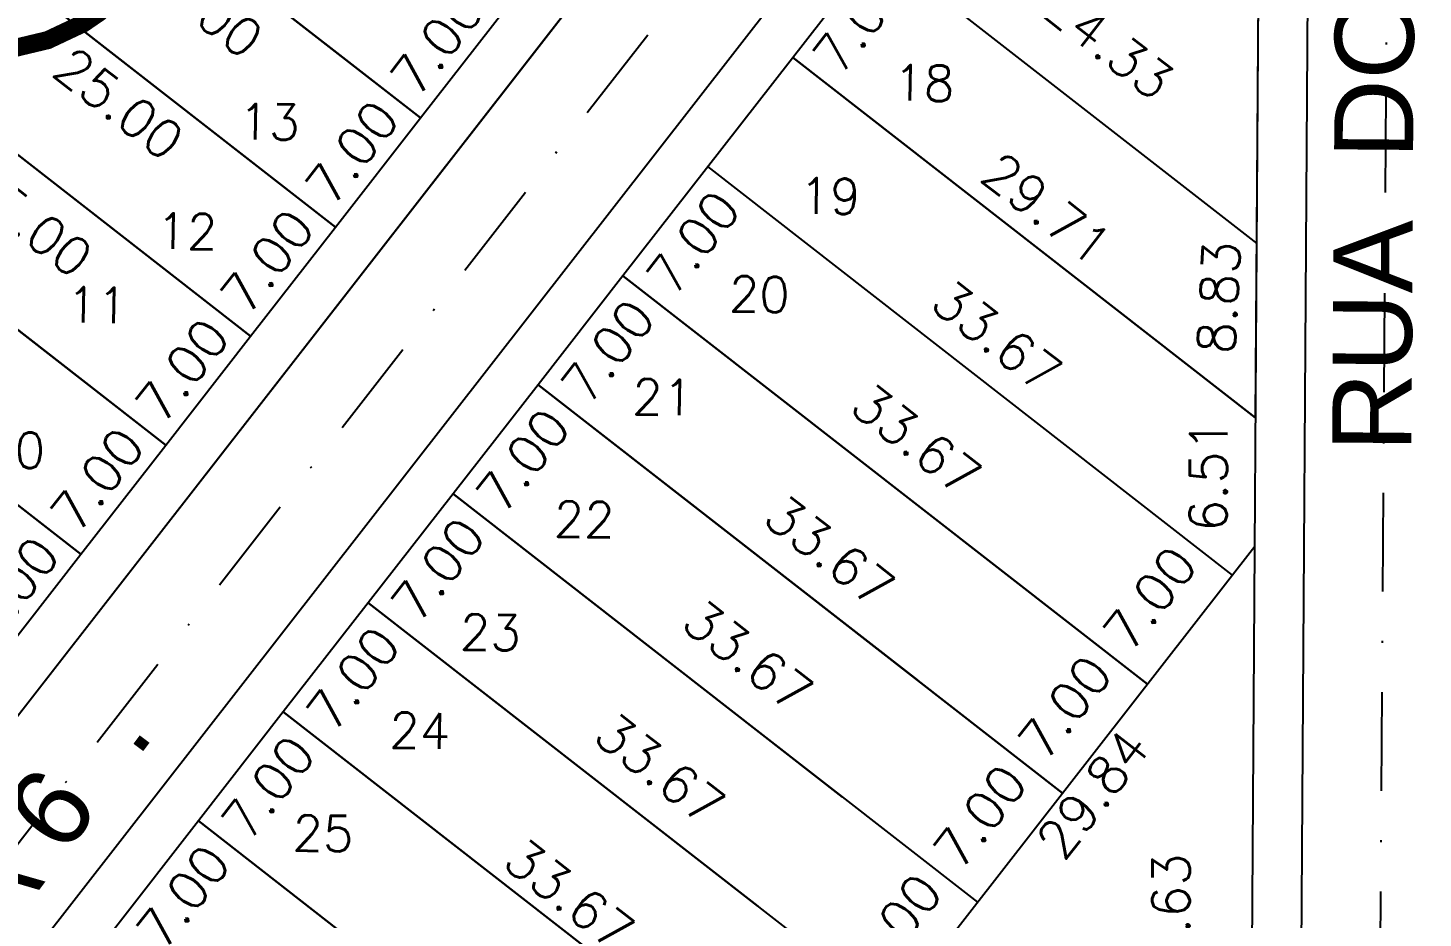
# Model space of a CAD drawing. Header units: millimetres. Extents: x -4430026 to 4783824, y 584 to 9593110.
# Drawn here: x 2861.1 to 2931.8, y 1219.4 to 1264.5 of the extents above; entities that cross this region are included whole.
import ezdxf
from ezdxf.enums import TextEntityAlignment as Align

# ---------------------------------------------------------------- set-up
doc = ezdxf.new("R2010")
doc.units = ezdxf.units.MM
doc.linetypes.add('CONTINUO', pattern=[0])
doc.linetypes.add('DASHDOT', pattern=[1, 0.5, -0.25, 0, -0.25])
for name, color, linetype in [('Calçada', 1, 'Continuous'), ('Cota', 8, 'Continuous'), ('EIXO DAS VIAS', 252, 'DASHDOT'), ('Lotes', 2, 'Continuous'), ('Nomes de Ruas', 3, 'Continuous'), ('Numero de lotes', 5, 'Continuous'), ('númeraçãoquadras', 4, 'Continuous'), ('Área Verde Geral', 98, 'Continuous')]:
    doc.layers.add(name, color=color, linetype=linetype)
doc.styles.add('arcad1', font='romans.shx')
doc.styles.add('ARIAL', font='arial.ttf', dxfattribs={"height": 0.25})
doc.styles.add('ROMANS', font='romans.shx')
doc.styles.add('STYLE1', font='sanss___.ttf')
doc.dimstyles.new('BOLA100', dxfattribs={"dimscale": 0, "dimtxt": 1.9, "dimasz": 0.18, "dimexe": 0.18, "dimexo": 0.063, "dimgap": 0, "dimtad": 1, "dimzin": 4, "dimdsep": 46, "dimtxsty": 'ROMANS', "dimcen": 0.09, "dimse1": 1, "dimse2": 1, "dimsd1": 1, "dimsd2": 1, "dimclrt": 256, "dimaunit": 1, "dimadec": 4, "dimazin": 0, "dimtfac": 1.2, "dimtix": 1, "dimtmove": 2, "dimatfit": 3, "dimfxl": 1, "dimtvp": 2, "dimtolj": 1, "dimtzin": 4, "dimarcsym": 0})

# ---------------------------------------------------------------- blocks, each defined once
blk = doc.blocks.new('*D741')
at = {"layer": 'DEFPOINTS', "color": 0}
for p in [(2869.779, 1224.312), (2871.914, 1222.649), (2865.478, 1218.789)]:
    blk.add_point(p, dxfattribs=at)
at = {"layer": 'Cota', "insert": (2869.014, 1220.471), "char_height": 1.9, "attachment_point": 5, "rotation": 52.09358, "style": 'ROMANS'}
blk.add_mtext('\\A1;7.00', dxfattribs=at)
blk = doc.blocks.new('*D742')
at = {"layer": 'DEFPOINTS', "color": 0}
for p in [(2874.08, 1229.835), (2876.215, 1228.172), (2869.779, 1224.312)]:
    blk.add_point(p, dxfattribs=at)
at = {"layer": 'Cota', "insert": (2873.315, 1225.994), "char_height": 1.9, "attachment_point": 5, "rotation": 52.09358, "style": 'ROMANS'}
blk.add_mtext('\\A1;7.00', dxfattribs=at)
blk = doc.blocks.new('*D743')
at = {"layer": 'DEFPOINTS', "color": 0}
for p in [(2878.38, 1235.358), (2880.515, 1233.695), (2874.08, 1229.835)]:
    blk.add_point(p, dxfattribs=at)
at = {"layer": 'Cota', "insert": (2877.616, 1231.518), "char_height": 1.9, "attachment_point": 5, "rotation": 52.09358, "style": 'ROMANS'}
blk.add_mtext('\\A1;7.00', dxfattribs=at)
blk = doc.blocks.new('*D744')
at = {"layer": 'DEFPOINTS', "color": 0}
for p in [(2882.681, 1240.881), (2884.816, 1239.219), (2878.38, 1235.358)]:
    blk.add_point(p, dxfattribs=at)
at = {"layer": 'Cota', "insert": (2881.916, 1237.041), "char_height": 1.9, "attachment_point": 5, "rotation": 52.09358, "style": 'ROMANS'}
blk.add_mtext('\\A1;7.00', dxfattribs=at)
blk = doc.blocks.new('*D745')
at = {"layer": 'DEFPOINTS', "color": 0}
for p in [(2886.982, 1246.404), (2889.117, 1244.742), (2882.681, 1240.881)]:
    blk.add_point(p, dxfattribs=at)
at = {"layer": 'Cota', "insert": (2886.217, 1242.564), "char_height": 1.9, "attachment_point": 5, "rotation": 52.09358, "style": 'ROMANS'}
blk.add_mtext('\\A1;7.00', dxfattribs=at)
blk = doc.blocks.new('*D746')
at = {"layer": 'DEFPOINTS', "color": 0}
for p in [(2891.282, 1251.927), (2893.417, 1250.265), (2886.982, 1246.404)]:
    blk.add_point(p, dxfattribs=at)
at = {"layer": 'Cota', "insert": (2890.517, 1248.087), "char_height": 1.9, "attachment_point": 5, "rotation": 52.09358, "style": 'ROMANS'}
blk.add_mtext('\\A1;7.00', dxfattribs=at)
blk = doc.blocks.new('*D1162')
at = {"layer": 'DEFPOINTS', "color": 0}
for p in [(2863.265, 1238.256), (2863.822, 1237.822), (2859.522, 1232.299)]:
    blk.add_point(p, dxfattribs=at)
at = {"layer": 'Cota', "insert": (2860.365, 1236.078), "char_height": 1.9, "attachment_point": 5, "rotation": 52.09358, "style": 'ROMANS'}
blk.add_mtext('\\A1;7.00', dxfattribs=at)
blk = doc.blocks.new('*D1163')
at = {"layer": 'DEFPOINTS', "color": 0}
for p in [(2867.565, 1243.779), (2868.123, 1243.345), (2863.822, 1237.822)]:
    blk.add_point(p, dxfattribs=at)
at = {"layer": 'Cota', "insert": (2864.665, 1241.601), "char_height": 1.9, "attachment_point": 5, "rotation": 52.09358, "style": 'ROMANS'}
blk.add_mtext('\\A1;7.00', dxfattribs=at)
blk = doc.blocks.new('*D1164')
at = {"layer": 'DEFPOINTS', "color": 0}
for p in [(2871.866, 1249.302), (2872.424, 1248.868), (2868.123, 1243.345)]:
    blk.add_point(p, dxfattribs=at)
at = {"layer": 'Cota', "insert": (2868.966, 1247.124), "char_height": 1.9, "attachment_point": 5, "rotation": 52.09358, "style": 'ROMANS'}
blk.add_mtext('\\A1;7.00', dxfattribs=at)
blk = doc.blocks.new('*D1165')
at = {"layer": 'DEFPOINTS', "color": 0}
for p in [(2876.166, 1254.825), (2876.724, 1254.391), (2872.424, 1248.868)]:
    blk.add_point(p, dxfattribs=at)
at = {"layer": 'Cota', "insert": (2873.267, 1252.648), "char_height": 1.9, "attachment_point": 5, "rotation": 52.09358, "style": 'ROMANS'}
blk.add_mtext('\\A1;7.00', dxfattribs=at)
blk = doc.blocks.new('*D1166')
at = {"layer": 'DEFPOINTS', "color": 0}
for p in [(2880.467, 1260.349), (2881.025, 1259.914), (2876.724, 1254.391)]:
    blk.add_point(p, dxfattribs=at)
at = {"layer": 'Cota', "insert": (2877.567, 1258.171), "char_height": 1.9, "attachment_point": 5, "rotation": 52.09358, "style": 'ROMANS'}
blk.add_mtext('\\A1;7.00', dxfattribs=at)
blk = doc.blocks.new('*D1167')
at = {"layer": 'DEFPOINTS', "color": 0}
for p in [(2884.768, 1265.872), (2885.326, 1265.437), (2881.025, 1259.914)]:
    blk.add_point(p, dxfattribs=at)
at = {"layer": 'Cota', "insert": (2881.868, 1263.694), "char_height": 1.9, "attachment_point": 5, "rotation": 52.09358, "style": 'ROMANS'}
blk.add_mtext('\\A1;7.00', dxfattribs=at)
blk = doc.blocks.new('*D5158')
at = {"layer": 'DEFPOINTS', "color": 0}
for p in [(2844.097, 1253.181), (2863.822, 1237.822), (2861.965, 1235.437)]:
    blk.add_point(p, dxfattribs=at)
at = {"layer": 'Cota', "insert": (2852.686, 1243.866), "char_height": 1.9, "attachment_point": 5, "rotation": 322.09358, "style": 'ROMANS'}
blk.add_mtext('\\A1;25.00', dxfattribs=at)
blk = doc.blocks.new('*D5166')
at = {"layer": 'DEFPOINTS', "color": 0}
for p in [(2848.398, 1258.704), (2868.123, 1243.345), (2866.185, 1240.856)]:
    blk.add_point(p, dxfattribs=at)
at = {"layer": 'Cota', "insert": (2856.906, 1249.285), "char_height": 1.9, "attachment_point": 5, "rotation": 322.09358, "style": 'ROMANS'}
blk.add_mtext('\\A1;25.00', dxfattribs=at)
blk = doc.blocks.new('*D5172')
at = {"layer": 'DEFPOINTS', "color": 0}
for p in [(2852.698, 1264.227), (2872.424, 1248.868), (2870.405, 1246.275)]:
    blk.add_point(p, dxfattribs=at)
at = {"layer": 'Cota', "insert": (2861.126, 1254.704), "char_height": 1.9, "attachment_point": 5, "rotation": 322.09358, "style": 'ROMANS'}
blk.add_mtext('\\A1;25.00', dxfattribs=at)
blk = doc.blocks.new('*D5179')
at = {"layer": 'DEFPOINTS', "color": 0}
for p in [(2856.999, 1269.75), (2876.724, 1254.391), (2875.026, 1252.21)]:
    blk.add_point(p, dxfattribs=at)
at = {"layer": 'Cota', "insert": (2865.747, 1260.639), "char_height": 1.9, "attachment_point": 5, "rotation": 322.09358, "style": 'ROMANS'}
blk.add_mtext('\\A1;25.00', dxfattribs=at)
blk = doc.blocks.new('*D5183')
at = {"layer": 'DEFPOINTS', "color": 0}
for p in [(2861.3, 1275.274), (2881.025, 1259.914), (2879.045, 1257.371)]:
    blk.add_point(p, dxfattribs=at)
at = {"layer": 'Cota', "insert": (2869.765, 1265.8), "char_height": 1.9, "attachment_point": 5, "rotation": 322.09358, "style": 'ROMANS'}
blk.add_mtext('\\A1;25.00', dxfattribs=at)
blk = doc.blocks.new('*D5189')
at = {"layer": 'DEFPOINTS', "color": 0}
for p in [(2865.6, 1280.797), (2885.326, 1265.437), (2883.465, 1263.048)]:
    blk.add_point(p, dxfattribs=at)
at = {"layer": 'Cota', "insert": (2874.186, 1271.477), "char_height": 1.9, "attachment_point": 5, "rotation": 322.09358, "style": 'ROMANS'}
blk.add_mtext('\\A1;25.00', dxfattribs=at)
blk = doc.blocks.new('*D7043')
at = {"layer": 'DEFPOINTS', "color": 0}
for p in [(2895.583, 1257.45, 51.854), (2897.74, 1255.77), (2891.282, 1251.927, 51.854)]:
    blk.add_point(p, dxfattribs=at)
at = {"layer": 'Cota', "insert": (2894.84, 1253.593), "char_height": 1.9, "attachment_point": 5, "rotation": 52.09358, "style": 'ROMANS'}
blk.add_mtext('\\A1;7.00', dxfattribs=at)
blk = doc.blocks.new('*D7045')
at = {"layer": 'DEFPOINTS', "color": 0}
for p in [(2904.184, 1268.497), (2906.164, 1266.955), (2899.883, 1262.974)]:
    blk.add_point(p, dxfattribs=at)
at = {"layer": 'Cota', "insert": (2903.264, 1264.777), "char_height": 1.9, "attachment_point": 5, "rotation": 52.09358, "style": 'ROMANS'}
blk.add_mtext('\\A1;7.00', dxfattribs=at)
blk = doc.blocks.new('*D7049')
at = {"layer": 'DEFPOINTS', "color": 0}
for p in [(2921.867, 1283.316), (2920.545, 1255.162), (2921.683, 1255.155)]:
    blk.add_point(p, dxfattribs=at)
at = {"layer": 'Cota', "insert": (2919.687, 1269.249), "char_height": 1.9, "attachment_point": 5, "rotation": 89.62563, "style": 'ROMANS'}
blk.add_mtext('\\A1;28.16', dxfattribs=at)
blk = doc.blocks.new('*D7050')
at = {"layer": 'DEFPOINTS', "color": 0}
for p in [(2904.184, 1268.497), (2924.876, 1255.472), (2923.38, 1253.55)]:
    blk.add_point(p, dxfattribs=at)
at = {"layer": 'Cota', "insert": (2915.862, 1263.695), "char_height": 1.9, "attachment_point": 5, "rotation": 322.09358, "style": 'ROMANS'}
blk.add_mtext('\\A1;24.33', dxfattribs=at)
blk = doc.blocks.new('*D7051')
at = {"layer": 'DEFPOINTS', "color": 0}
for p in [(2899.883, 1262.974, 51.854), (2923.882, 1245.442), (2923.322, 1244.723, 51.854)]:
    blk.add_point(p, dxfattribs=at)
at = {"layer": 'Cota', "insert": (2912.746, 1255.316), "char_height": 1.9, "attachment_point": 5, "rotation": 322.09358, "style": 'ROMANS'}
blk.add_mtext('\\A1;29.71', dxfattribs=at)
blk = doc.blocks.new('*D7052')
at = {"layer": 'DEFPOINTS', "color": 0}
for p in [(2895.583, 1257.45, 51.854), (2922.916, 1237.75), (2922.149, 1236.764, 51.854)]:
    blk.add_point(p, dxfattribs=at)
at = {"layer": 'Cota', "insert": (2910.217, 1248.842), "char_height": 1.9, "attachment_point": 5, "rotation": 322.09358, "style": 'ROMANS'}
blk.add_mtext('\\A1;33.67', dxfattribs=at)
blk = doc.blocks.new('*D7053')
at = {"layer": 'DEFPOINTS', "color": 0}
for p in [(2891.282, 1251.927, 51.854), (2918.844, 1232.52), (2917.848, 1231.241, 51.854)]:
    blk.add_point(p, dxfattribs=at)
at = {"layer": 'Cota', "insert": (2906.144, 1243.612), "char_height": 1.9, "attachment_point": 5, "rotation": 322.09358, "style": 'ROMANS'}
blk.add_mtext('\\A1;33.67', dxfattribs=at)
blk = doc.blocks.new('*D7054')
at = {"layer": 'DEFPOINTS', "color": 0}
for p in [(2886.982, 1246.404, 51.854), (2914.448, 1226.875), (2913.548, 1225.718, 51.854)]:
    blk.add_point(p, dxfattribs=at)
at = {"layer": 'Cota', "insert": (2901.749, 1237.967), "char_height": 1.9, "attachment_point": 5, "rotation": 322.09358, "style": 'ROMANS'}
blk.add_mtext('\\A1;33.67', dxfattribs=at)
blk = doc.blocks.new('*D7055')
at = {"layer": 'DEFPOINTS', "color": 0}
for p in [(2882.681, 1240.881, 51.854), (2910.313, 1221.564), (2909.247, 1220.195, 51.854)]:
    blk.add_point(p, dxfattribs=at)
at = {"layer": 'Cota', "insert": (2897.613, 1232.657), "char_height": 1.9, "attachment_point": 5, "rotation": 322.09358, "style": 'ROMANS'}
blk.add_mtext('\\A1;33.67', dxfattribs=at)
blk = doc.blocks.new('*D7056')
at = {"layer": 'DEFPOINTS', "color": 0}
for p in [(2878.38, 1235.358, 51.854), (2905.855, 1215.839), (2904.946, 1214.672, 51.854)]:
    blk.add_point(p, dxfattribs=at)
at = {"layer": 'Cota', "insert": (2893.156, 1226.932), "char_height": 1.9, "attachment_point": 5, "rotation": 322.09358, "style": 'ROMANS'}
blk.add_mtext('\\A1;33.67', dxfattribs=at)
blk = doc.blocks.new('*D7057')
at = {"layer": 'DEFPOINTS', "color": 0}
for p in [(2874.703, 1230.164, 51.854), (2901.269, 1209.478, 51.854), (2901.269, 1209.478)]:
    blk.add_point(p, dxfattribs=at)
at = {"layer": 'Cota', "insert": (2888.57, 1220.571), "char_height": 1.9, "attachment_point": 5, "rotation": 322.09358, "style": 'ROMANS'}
blk.add_mtext('\\A1;33.67', dxfattribs=at)
blk = doc.blocks.new('*D7058')
at = {"layer": 'DEFPOINTS', "color": 0}
for p in [(2869.779, 1224.312, 51.854), (2897.041, 1204.52), (2896.345, 1203.626, 51.854)]:
    blk.add_point(p, dxfattribs=at)
at = {"layer": 'Cota', "insert": (2884.342, 1215.612), "char_height": 1.9, "attachment_point": 5, "rotation": 322.09358, "style": 'ROMANS'}
blk.add_mtext('\\A1;33.67', dxfattribs=at)
blk = doc.blocks.new('*D7065')
at = {"layer": 'DEFPOINTS', "color": 0}
for p in [(2923.279, 1238.216, 51.854), (2924.996, 1236.88), (2904.946, 1214.672, 51.854)]:
    blk.add_point(p, dxfattribs=at)
at = {"layer": 'Cota', "insert": (2915.08, 1225.691), "char_height": 1.9, "attachment_point": 5, "rotation": 52.09358, "style": 'ROMANS'}
blk.add_mtext('\\A1;29.84', dxfattribs=at)
blk = doc.blocks.new('*D7066')
at = {"layer": 'DEFPOINTS', "color": 0}
for p in [(2921.21, 1237.804, 51.854), (2919.854, 1200.183), (2920.964, 1200.176, 51.854)]:
    blk.add_point(p, dxfattribs=at)
at = {"layer": 'Cota', "insert": (2919.027, 1219.003), "char_height": 1.9, "attachment_point": 5, "rotation": 89.62563, "style": 'ROMANS'}
blk.add_mtext('\\A1;37.63', dxfattribs=at)
blk = doc.blocks.new('*D7223')
at = {"layer": 'DEFPOINTS', "color": 0}
for p in [(2907.969, 1221.191), (2909.247, 1220.195), (2904.946, 1214.672)]:
    blk.add_point(p, dxfattribs=at)
at = {"layer": 'Cota', "insert": (2905.069, 1219.013), "char_height": 1.9, "attachment_point": 5, "rotation": 52.09358, "style": 'ROMANS'}
blk.add_mtext('\\A1;7.00', dxfattribs=at)
blk = doc.blocks.new('*D7224')
at = {"layer": 'DEFPOINTS', "color": 0}
for p in [(2912.269, 1226.714), (2913.548, 1225.718, 51.854), (2909.247, 1220.195)]:
    blk.add_point(p, dxfattribs=at)
at = {"layer": 'Cota', "insert": (2909.369, 1224.536), "char_height": 1.9, "attachment_point": 5, "rotation": 52.09358, "style": 'ROMANS'}
blk.add_mtext('\\A1;7.00', dxfattribs=at)
blk = doc.blocks.new('*D7225')
at = {"layer": 'DEFPOINTS', "color": 0}
for p in [(2916.57, 1232.237), (2917.848, 1231.241, 51.854), (2913.548, 1225.718, 51.854)]:
    blk.add_point(p, dxfattribs=at)
at = {"layer": 'Cota', "insert": (2913.67, 1230.059), "char_height": 1.9, "attachment_point": 5, "rotation": 52.09358, "style": 'ROMANS'}
blk.add_mtext('\\A1;7.00', dxfattribs=at)
blk = doc.blocks.new('*D7226')
at = {"layer": 'DEFPOINTS', "color": 0}
for p in [(2920.87, 1237.76), (2922.149, 1236.764, 51.854), (2917.848, 1231.241, 51.854)]:
    blk.add_point(p, dxfattribs=at)
at = {"layer": 'Cota', "insert": (2917.971, 1235.582), "char_height": 1.9, "attachment_point": 5, "rotation": 52.09358, "style": 'ROMANS'}
blk.add_mtext('\\A1;7.00', dxfattribs=at)
blk = doc.blocks.new('NUM_quadra')
at = {"color": 6, "const_width": 0.02}
blk.add_lwpolyline([(-0.0134, 0.1996), (-0.034, 0.1971), (-0.0579, 0.1914), (-0.0779, 0.1842), (-0.0981, 0.1743), (-0.1208, 0.1594), (-0.1377, 0.145), (-0.1521, 0.1299), (-0.1625, 0.1166), (-0.1764, 0.0942), (-0.1852, 0.0754), (-0.1941, 0.0483), (-0.1985, 0.0243), (-0.2, 0), (-0.1977, -0.0299), (-0.1921, -0.0556), (-0.1839, -0.0786), (-0.1713, -0.1033), (-0.1546, -0.1269), (-0.1389, -0.1439), (-0.1219, -0.1586), (-0.1046, -0.1705), (-0.0831, -0.1819), (-0.0531, -0.1928), (-0.0302, -0.1977), (0, -0.2), (0.0309, -0.1976), (0.0677, -0.1882), (0.1069, -0.169), (0.124, -0.1569), (0.1407, -0.1421), (0.1614, -0.1181), (0.1737, -0.0992), (0.187, -0.071), (0.1962, -0.0386), (0.2, 0), (0.1989, 0.0205), (0.1943, 0.0473), (0.1871, 0.0707), (0.1741, 0.0984), (0.1635, 0.1151), (0.1472, 0.1354), (0.1285, 0.1533), (0.1063, 0.1694), (0.0782, 0.1841), (0.0533, 0.1928), (0.0267, 0.1982), (0, 0.2)], close=True, dxfattribs=at)
blk.add_circle((0, 0), 0.2)
at = {"color": 3, "insert": (-0.1114, 0.1285), "char_height": 0.038, "width": 0.2663, "attachment_point": 1, "style": 'STYLE1'}
blk.add_mtext('\\fArial|b0|i0|c0|p34;QUADRA', dxfattribs=at)
at = {"color": 3, "style": 'STYLE1'}
blk.add_attdef('00', text='', height=0.13, dxfattribs=at).set_placement((0, -0.1335), align=Align.CENTER)

msp = doc.modelspace()

# ---------------------------------------------------------------- hatches: boundary and pattern name
at = {"layer": 'Área Verde Geral'}
h = msp.add_hatch(dxfattribs=at)
h.set_pattern_fill('ANSI37', color=256, scale=0.3, angle=24.82082, style=0)
h.set_pattern_definition([(69.82082076, (-350710.31295, -9590084.73025), (-0.894034063135, 0.32857167248), []), (159.82082076, (-350710.31295, -9590084.73025), (-0.32857167248, -0.894034063135), [])])
edge = h.paths.add_edge_path()
edge.add_line((2864.679, 1411.854), (2865.137, 1499.257))
edge.add_arc((2869.137, 1499.236), 4, 90.52059, 179.70524, ccw=False)
edge.add_line((2869.1, 1503.236), (2875.158, 1503.291))
edge.add_line((2875.158, 1503.291), (2875.018, 1476.607))
edge.add_line((2875.018, 1476.607), (2874.753, 1425.94))
edge.add_line((2874.753, 1425.94), (2926.573, 1426.823))
edge.add_line((2926.573, 1426.823), (2927.447, 1422.337))
edge.add_line((2927.447, 1422.337), (2930.24, 1407.999))
edge.add_line((2930.24, 1407.999), (2934.953, 1383.807))
edge.add_line((2934.953, 1383.807), (2998.297, 1310.367))
edge.add_line((2998.297, 1310.367), (2967.18, 1181.595))
edge.add_line((2967.18, 1181.595), (2959.416, 1057.309))
edge.add_line((2959.416, 1057.309), (3004.738, 987.746))
edge.add_line((3004.738, 987.746), (2953.953, 900.665))
edge.add_line((2953.953, 900.665), (2945.808, 886.698))
edge.add_line((2945.808, 886.698), (2969.487, 819.268))
edge.add_line((2969.487, 819.268), (2978.029, 794.942))
edge.add_line((2978.029, 794.942), (2974.469, 794.007))
edge.add_line((2974.469, 794.007), (2950.754, 787.78))
edge.add_arc((2849.905, 828.561), 108.782, 337.98275, 353.50094)
edge.add_arc((2849.905, 828.561), 108.782, 353.50094, 375.8481)
edge.add_line((2954.552, 858.268), (2945.017, 885.341))
edge.add_arc((3301.084, 973.15), 366.735, 181.54845, 193.85322, ccw=False)
edge.add_line((2934.483, 963.24), (2936.948, 1340.483))
edge.add_arc((2912.948, 1340.64), 24, 359.62563, 412.09358)
edge.add_line((2927.693, 1359.576), (2867.186, 1406.691))
edge.add_arc((2871.179, 1411.82), 6.5, 179.70034, 232.09358, ccw=False)

# ---------------------------------------------------------------- linework, layer by layer
at = {"layer": 'Calçada', "lineweight": -3}
for p, q in [((2836.612, 1198.808), (2924.917, 1312.214)), ((2836.612, 1198.808), (2915.925, 1300.665)), ((2914.435, 1285.731), (2842.924, 1193.893)), ((2914.435, 1285.731), (2842.924, 1193.893)), ((2925.109, 1135.552), (2926.064, 1281.695))]:
    msp.add_line(p, q, dxfattribs=at)
at = {"layer": 'EIXO DAS VIAS', "ltscale": 10}
for p, q in [((2927.983, 963.24), (2930.448, 1340.526)), ((2833.625, 1188.46, 103.708), (2930.265, 1312.572, 103.708))]:
    msp.add_line(p, q, dxfattribs=at)
at = {"layer": 'Lotes', "lineweight": -3}
for p, q in [((2881.025, 1259.914), (2841.574, 1290.633)), ((2876.724, 1254.391), (2837.274, 1285.11)), ((2872.424, 1248.868), (2832.973, 1279.587)), ((2868.123, 1243.345), (2828.672, 1274.064)), ((2863.822, 1237.822), (2824.372, 1268.54)), ((2891.282, 1251.927), (2917.848, 1231.241)), ((2886.982, 1246.404), (2913.548, 1225.718)), ((2882.681, 1240.881), (2902.406, 1225.522)), ((2878.38, 1235.358), (2898.106, 1219.999)), ((2874.08, 1229.835), (2893.805, 1214.476)), ((2869.779, 1224.312), (2889.504, 1208.952))]:
    msp.add_line(p, q, dxfattribs=at)
at = {"layer": 'Lotes'}
for p, q in [((2916.408, 1284.195), (2891.282, 1251.927)), ((2922.609, 1135.568), (2923.564, 1281.711)), ((2923.322, 1244.723), (2923.564, 1281.711)), ((2904.184, 1268.497), (2923.38, 1253.55)), ((2899.883, 1262.974), (2923.322, 1244.723)), ((2923.322, 1244.723), (2899.883, 1262.974)), ((2922.149, 1236.764), (2895.583, 1257.45)), ((2891.282, 1251.927), (2886.982, 1246.404)), ((2917.848, 1231.241), (2891.282, 1251.927)), ((2891.282, 1251.927), (2917.848, 1231.241)), ((2886.982, 1246.404), (2882.681, 1240.881)), ((2886.982, 1246.404), (2906.177, 1231.457)), ((2913.548, 1225.718), (2886.982, 1246.404)), ((2886.982, 1246.404), (2913.548, 1225.718)), ((2882.681, 1240.881), (2878.38, 1235.358)), ((2909.247, 1220.195), (2882.681, 1240.881)), ((2882.681, 1240.881), (2902.406, 1225.522)), ((2923.279, 1238.216), (2887.744, 1192.58)), ((2878.38, 1235.358), (2874.08, 1229.835)), ((2878.38, 1235.358), (2923.034, 1200.588)), ((2874.08, 1229.835), (2893.805, 1214.476))]:
    msp.add_line(p, q, dxfattribs=at)
at = {"layer": 'Lotes', "linetype": 'CONTINUO', "lineweight": -3}
for p, q in [((2916.408, 1284.195), (2891.282, 1251.927)), ((2881.025, 1259.914), (2861.3, 1275.274)), ((2861.3, 1275.274), (2881.025, 1259.914)), ((2876.724, 1254.391), (2856.999, 1269.75)), ((2856.999, 1269.75), (2876.724, 1254.391)), ((2881.025, 1259.914), (2885.326, 1265.437)), ((2872.424, 1248.868), (2852.698, 1264.227)), ((2852.698, 1264.227), (2872.424, 1248.868)), ((2876.724, 1254.391), (2881.025, 1259.914)), ((2868.123, 1243.345), (2848.398, 1258.704)), ((2848.398, 1258.704), (2868.123, 1243.345)), ((2872.424, 1248.868), (2876.724, 1254.391)), ((2863.822, 1237.822), (2844.097, 1253.181)), ((2844.097, 1253.181), (2863.822, 1237.822)), ((2891.282, 1251.927), (2886.982, 1246.404)), ((2868.123, 1243.345), (2872.424, 1248.868)), ((2886.982, 1246.404), (2882.681, 1240.881)), ((2886.982, 1246.404), (2913.548, 1225.718)), ((2913.548, 1225.718), (2886.982, 1246.404)), ((2863.822, 1237.822), (2868.123, 1243.345)), ((2882.681, 1240.881), (2878.38, 1235.358)), ((2882.681, 1240.881), (2902.406, 1225.522)), ((2902.406, 1225.522), (2882.681, 1240.881)), ((2859.522, 1232.299), (2863.822, 1237.822)), ((2878.38, 1235.358), (2874.08, 1229.835)), ((2878.38, 1235.358), (2898.106, 1219.999)), ((2898.106, 1219.999), (2878.38, 1235.358)), ((2874.08, 1229.835), (2869.779, 1224.312)), ((2874.08, 1229.835), (2893.805, 1214.476)), ((2893.805, 1214.476), (2874.08, 1229.835)), ((2869.779, 1224.312), (2865.478, 1218.789)), ((2869.779, 1224.312), (2889.504, 1208.952)), ((2889.504, 1208.952), (2869.779, 1224.312))]:
    msp.add_line(p, q, dxfattribs=at)
at = {"layer": 'Lotes'}
for points in [[(2865.6, 1280.797), (2861.3, 1275.274), (2881.025, 1259.914), (2885.326, 1265.437)], [(2861.3, 1275.274), (2856.999, 1269.75), (2876.724, 1254.391), (2881.025, 1259.914)], [(2856.999, 1269.75), (2852.698, 1264.227), (2872.424, 1248.868), (2876.724, 1254.391)], [(2852.698, 1264.227), (2848.398, 1258.704), (2868.123, 1243.345), (2872.424, 1248.868)], [(2848.398, 1258.704), (2844.097, 1253.181), (2863.822, 1237.822), (2868.123, 1243.345)], [(2844.097, 1253.181), (2839.796, 1247.658), (2859.522, 1232.299), (2863.822, 1237.822)]]:
    msp.add_lwpolyline(points, close=True, dxfattribs=at)

# ---------------------------------------------------------------- block references
at = {"layer": 'númeraçãoquadras', "linetype": 'ByBlock', "extrusion": (0.084411, -0.001453, 0.99643)}
ref = msp.add_blockref('NUM_quadra', (1321.57, -2817.921, 343.576), dxfattribs=dict(at, xscale=45.93175888075766, yscale=45.93175888024863, zscale=45.93175853019476, rotation=270.0385460294471))
ref.add_attrib('00', '16', dxfattribs={"layer": '0', "color": 3, "extrusion": (0.084411, -0.001453, 0.99643), "height": 5.9711, "rotation": 270.03855, "style": 'STYLE1'}).set_placement((1315.44, -2817.925, 343.576), align=Align.CENTER)

# ---------------------------------------------------------------- texts
at = {"layer": 'Cota', "char_height": 1.9, "attachment_point": 5, "style": 'ROMANS'}
for s, insert, rotation in [('\\A1;8.83', (2921.46, 1250.825, -51.854), 86.84969), ('\\A1;6.51', (2920.932, 1241.804, -51.854), 89.62563)]:
    msp.add_mtext(s, dxfattribs=dict(at, insert=insert, rotation=rotation))
at = {"layer": 'Nomes de Ruas', "extrusion": (-0.020057, -0.08429, 0.996239), "style": 'ARIAL'}
msp.add_text('RUA  DO CONTORNO -  .', height=4, rotation=102.96746, dxfattribs=at).set_placement((2554.544, 1911.966, -165.46), align=Align.MIDDLE_CENTER)
at = {"layer": 'Nomes de Ruas', "extrusion": (-0.066244, -0.055846, 0.996239), "style": 'ARIAL'}
msp.add_text('RUA 6  .', height=4, rotation=102.96746, dxfattribs=at).set_placement((909.34, 2963.058, -251.595), align=Align.MIDDLE_CENTER)
at = {"layer": 'Numero de lotes', "style": 'arcad1'}
for s, p in [('18', (2906.522, 1261.679, 103.708)), ('13', (2873.368, 1259.714, 103.708)), ('19', (2901.768, 1255.954, 103.708)), ('12', (2869.199, 1254.173, 103.708)), ('20', (2898.19, 1250.984, 103.708)), ('11', (2864.654, 1250.437, 103.708)), ('21', (2893.293, 1245.779, 103.708)), ('10', (2860.473, 1243.098, 103.708)), ('22', (2889.319, 1239.586, 155.561)), ('23', (2884.565, 1233.862, 155.561)), ('24', (2880.988, 1228.891, 155.561)), ('25', (2876.09, 1223.686, 155.561))]:
    msp.add_text(s, height=1.8, rotation=358.97539, dxfattribs=at).set_placement(p, align=Align.MIDDLE_CENTER)

# ---------------------------------------------------------------- dimensions: what is measured, and where the dimension line sits
at = {"layer": 'Cota'}
for p1, p2, distance, picture, middle in [((2921.867, 1283.316, -51.854), (2921.683, 1255.155, -51.854), -1.138, '*D7049', (2919.687, 1269.249, -51.854)), ((2904.184, 1268.497, -51.854), (2923.38, 1253.55, -51.854), 2.436, '*D7050', (2915.862, 1263.695, -51.854)), ((2899.883, 1262.974), (2923.322, 1244.723), 0.911, '*D7051', (2912.746, 1255.316, -51.854)), ((2891.282, 1251.927), (2895.583, 1257.45), -2.734, '*D7043', (2894.84, 1253.593, -51.854)), ((2895.583, 1257.45), (2922.149, 1236.764), 1.249, '*D7052', (2910.217, 1248.842, -51.854)), ((2891.282, 1251.927), (2917.848, 1231.241), 1.62, '*D7053', (2906.144, 1243.612, -51.854)), ((2886.982, 1246.404), (2913.548, 1225.718), 1.466, '*D7054', (2901.749, 1237.967, -51.854)), ((2882.681, 1240.881), (2909.247, 1220.195), 1.735, '*D7055', (2897.613, 1232.657, -51.854)), ((2904.946, 1214.672), (2923.279, 1238.216), -2.176, '*D7065', (2915.08, 1225.691, -51.854)), ((2921.21, 1237.804), (2920.964, 1200.176), -1.11, '*D7066', (2919.027, 1219.003, -51.854)), ((2878.38, 1235.358), (2904.946, 1214.672), 1.479, '*D7056', (2893.156, 1226.932, -51.854)), ((2874.703, 1230.164), (2901.269, 1209.478), 0, '*D7057', (2888.57, 1220.571, -51.854)), ((2869.779, 1224.312), (2896.345, 1203.626), 1.133, '*D7058', (2884.342, 1215.612, -51.854)), ((2904.946, 1214.672, -51.854), (2909.247, 1220.195, -51.854), 1.62, '*D7223', (2905.069, 1219.013, -51.854))]:
    dim = msp.add_aligned_dim(p1=p1, p2=p2, distance=distance, dimstyle='BOLA100', override={"dimscale": 1}, dxfattribs=at)
    dim.commit()
    dim.dimension.update_dxf_attribs({"geometry": picture, "text_midpoint": middle})
for base, p1, p2, angle, picture, middle in [((2883.465, 1263.048), (2865.6, 1280.797), (2885.326, 1265.437), 142.09358, '*D5189', (2874.186, 1271.477)), ((2879.045, 1257.371), (2861.3, 1275.274), (2881.025, 1259.914), 142.09358, '*D5183', (2869.765, 1265.8)), ((2875.026, 1252.21), (2856.999, 1269.75), (2876.724, 1254.391), 142.09358, '*D5179', (2865.747, 1260.639)), ((2906.164, 1266.955, -51.854), (2899.883, 1262.974, -51.854), (2904.184, 1268.497, -51.854), 232.09358, '*D7045', (2903.264, 1264.777, -51.854)), ((2884.768, 1265.872), (2881.025, 1259.914), (2885.326, 1265.437), 232.09358, '*D1167', (2881.868, 1263.694)), ((2870.405, 1246.275), (2852.698, 1264.227), (2872.424, 1248.868), 142.09358, '*D5172', (2861.126, 1254.704)), ((2880.467, 1260.349), (2876.724, 1254.391), (2881.025, 1259.914), 232.09358, '*D1166', (2877.567, 1258.171)), ((2866.185, 1240.856), (2848.398, 1258.704), (2868.123, 1243.345), 142.09358, '*D5166', (2856.906, 1249.285)), ((2876.166, 1254.825), (2872.424, 1248.868), (2876.724, 1254.391), 232.09358, '*D1165', (2873.267, 1252.648)), ((2861.965, 1235.437), (2844.097, 1253.181), (2863.822, 1237.822), 142.09358, '*D5158', (2852.686, 1243.866)), ((2893.417, 1250.265), (2886.982, 1246.404), (2891.282, 1251.927), 232.09358, '*D746', (2890.517, 1248.087)), ((2871.866, 1249.302), (2868.123, 1243.345), (2872.424, 1248.868), 232.09358, '*D1164', (2868.966, 1247.124)), ((2889.117, 1244.742), (2882.681, 1240.881), (2886.982, 1246.404), 232.09358, '*D745', (2886.217, 1242.564)), ((2867.565, 1243.779), (2863.822, 1237.822), (2868.123, 1243.345), 232.09358, '*D1163', (2864.665, 1241.601)), ((2884.816, 1239.219), (2878.38, 1235.358), (2882.681, 1240.881), 232.09358, '*D744', (2881.916, 1237.041)), ((2863.265, 1238.256), (2859.522, 1232.299), (2863.822, 1237.822), 232.09358, '*D1162', (2860.365, 1236.078)), ((2920.87, 1237.76, -51.854), (2917.848, 1231.241), (2922.149, 1236.764), 232.09358, '*D7226', (2917.971, 1235.582, -51.854)), ((2880.515, 1233.695), (2874.08, 1229.835), (2878.38, 1235.358), 232.09358, '*D743', (2877.616, 1231.518)), ((2916.57, 1232.237, -51.854), (2913.548, 1225.718), (2917.848, 1231.241), 232.09358, '*D7225', (2913.67, 1230.059, -51.854)), ((2876.215, 1228.172), (2869.779, 1224.312), (2874.08, 1229.835), 232.09358, '*D742', (2873.315, 1225.994)), ((2912.269, 1226.714, -51.854), (2909.247, 1220.195, -51.854), (2913.548, 1225.718), 232.09358, '*D7224', (2909.369, 1224.536, -51.854)), ((2871.914, 1222.649), (2865.478, 1218.789), (2869.779, 1224.312), 232.09358, '*D741', (2869.014, 1220.471))]:
    dim = msp.add_linear_dim(base=base, p1=p1, p2=p2, angle=angle, dimstyle='BOLA100', override={"dimscale": 1}, dxfattribs=at)
    dim.commit()
    dim.dimension.update_dxf_attribs({"geometry": picture, "text_midpoint": middle})

doc.saveas('drawing.dxf')
